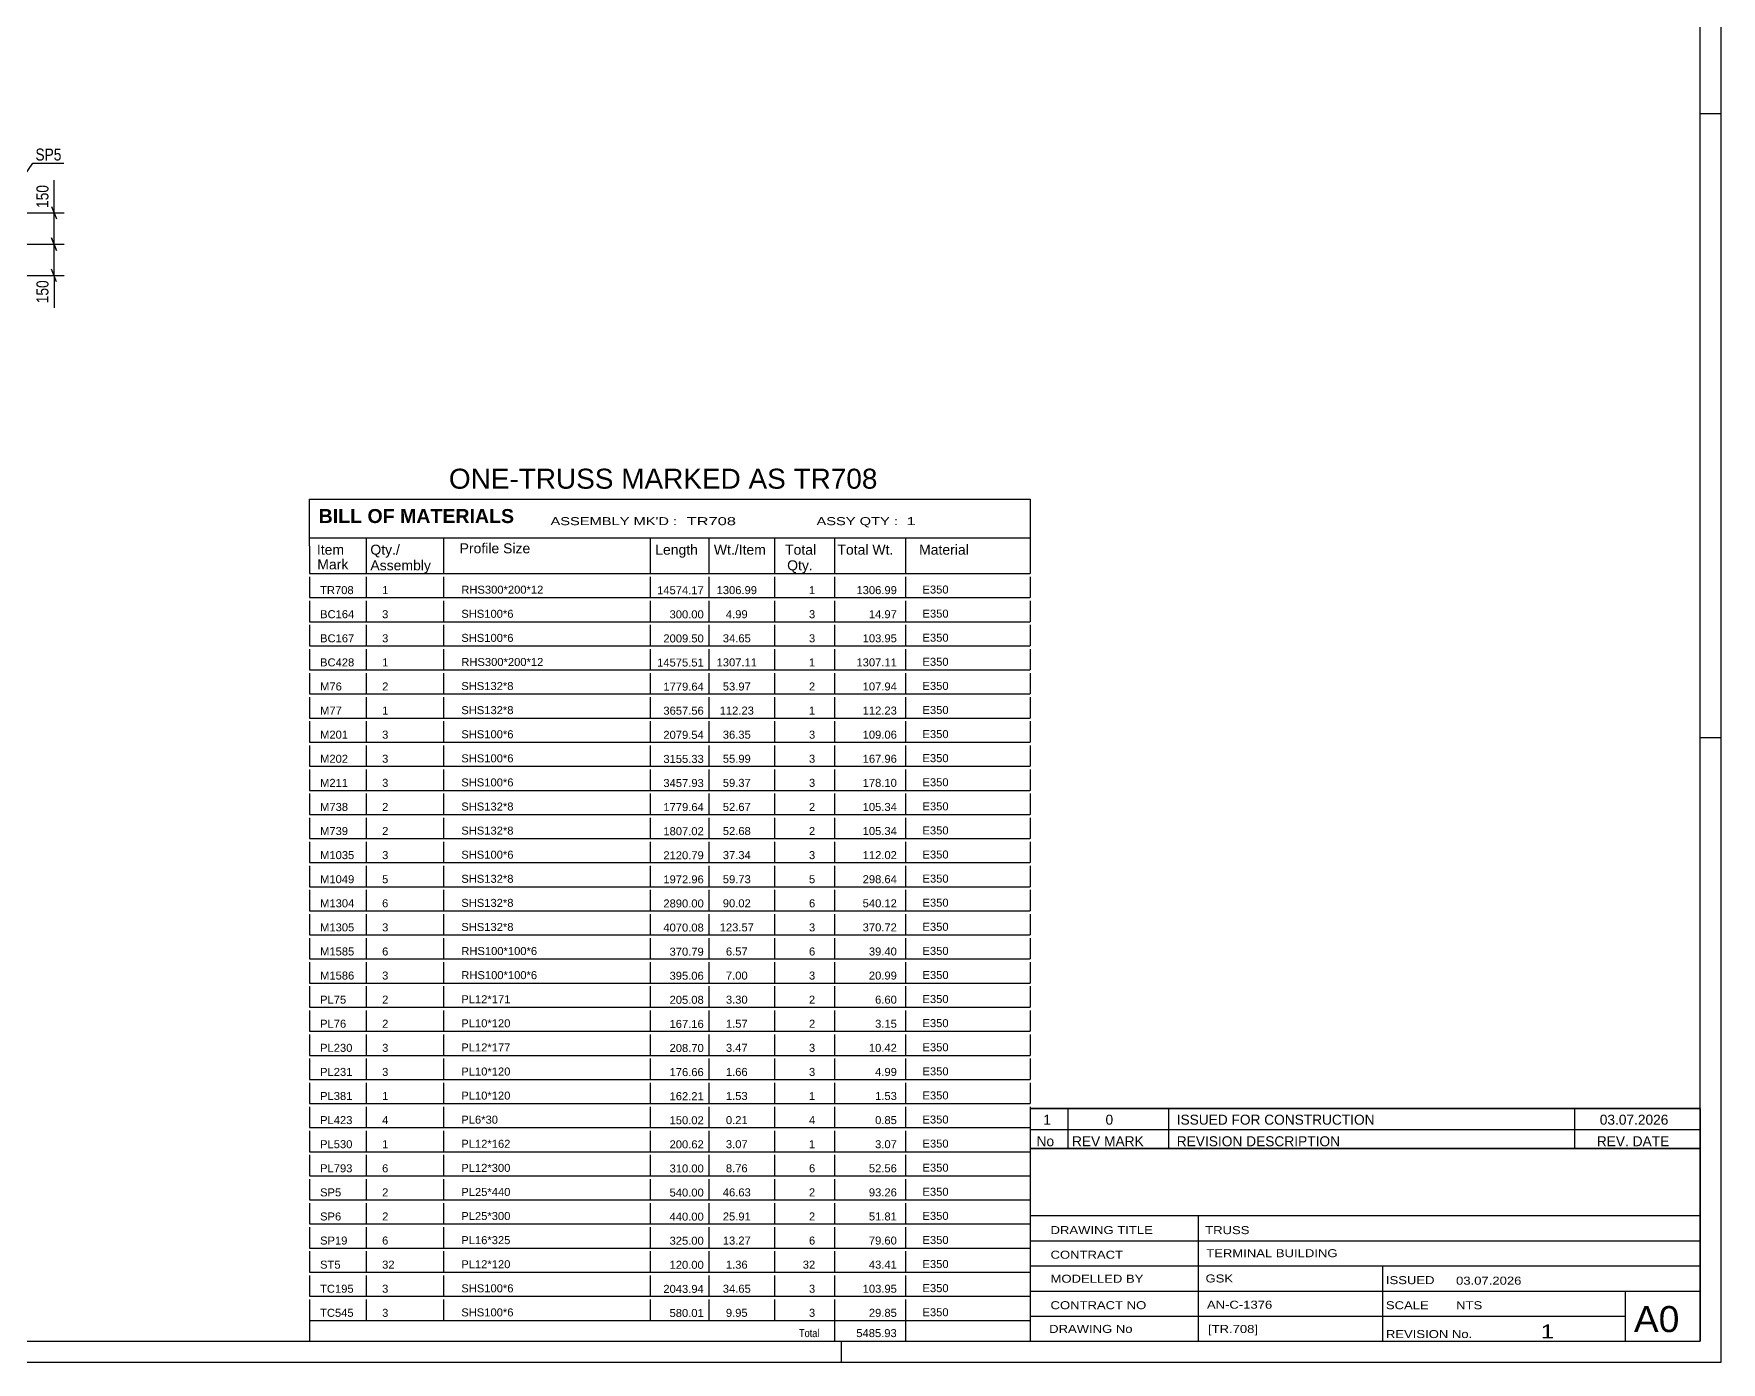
# Model space of a CAD drawing. Header units: millimetres. Extents: x -118 to 1071, y -539 to 302.
# Drawn here: x 668.1 to 1070.9, y -539.5 to -222.4 of the extents above; entities that cross this region are included whole.
import ezdxf

# ---------------------------------------------------------------- set-up
doc = ezdxf.new("R2010")
doc.units = ezdxf.units.MM
doc.styles.add('Arial', font='ARIAL.TTF', dxfattribs={"height": 0.2})
doc.styles.add('Arial Bold', font='ARIALBD.TTF', dxfattribs={"height": 0.2})
doc.styles.add('Arial Narrow', font='ARIALN.TTF', dxfattribs={"height": 0.2})

# ---------------------------------------------------------------- blocks, each defined once
blk = doc.blocks.new('Unknown-761550375-39565')
at = {"color": 7, "linetype": 'Continuous'}
for p, q in [((905.91, -488.41), (905.91, -534.46)), ((905.91, -488.41), (1065.91, -488.41)), ((1065.91, -488.41), (1065.91, -534.46)), ((905.91, -504.46), (1065.91, -504.46)), ((946.05, -504.46), (946.05, -534.46)), ((905.91, -510.46), (1065.91, -510.46)), ((905.91, -516.46), (1065.91, -516.46)), ((990.05, -516.46), (990.05, -534.46)), ((905.91, -522.46), (1065.91, -522.46)), ((1048.05, -534.46), (1048.05, -522.46)), ((905.91, -528.46), (1047.91, -528.46)), ((905.91, -534.46), (1065.91, -534.46))]:
    blk.add_line(p, q, dxfattribs=at)
at = {"color": 7, "style": 'Arial Narrow'}
for s, height, width, p in [('DRAWING TITLE', 1.9089, 1.425378, (910.79, -508.86)), ('TRUSS ', 1.909, 1.425378, (947.71, -508.88)), ('CONTRACT', 1.909, 1.425378, (910.79, -514.75)), ('TERMINAL BUILDING', 1.9089, 1.425378, (947.96, -514.39)), ('MODELLED BY', 1.9089, 1.425378, (910.79, -520.48)), ('GSK', 1.909, 1.425378, (947.79, -520.42)), ('ISSUED', 1.909, 1.425378, (990.85, -520.82)), ('03.07.2026', 1.909, 1.425378, (1007.6, -520.94)), ('CONTRACT NO', 1.9089, 1.425378, (910.79, -526.8)), ('AN-C-1376', 1.909, 1.425378, (948.13, -526.68)), ('SCALE', 1.909, 1.425378, (990.85, -526.81)), ('A0', 6.204, 1.25, (1050.05, -532.26)), ('DRAWING No', 1.909, 1.425378, (910.46, -532.46)), ('[TR.708]', 1.909, 1.425378, (948.37, -532.47)), ('REVISION No.', 1.9089, 1.425378, (990.85, -533.69)), ('1', 3.34, 1.5, (1027.82, -533.78))]:
    blk.add_text(s, height=height, dxfattribs=dict(at, width=width)).set_placement(p)
at = {"color": 7, "linetype": 'Continuous', "style": 'Arial Narrow', "width": 1.425378}
blk.add_text('NTS', height=1.909, dxfattribs=at).set_placement((1007.61, -526.81))
blk = doc.blocks.new('Unknown-761550375-1135')
at = {"color": 5, "linetype": 'Continuous'}
for p, q in [((1070.91, -539.46), (1070.91, 301.54)), ((1065.91, -534.46), (1065.91, 296.54)), ((1070.91, -241.46), (1065.91, -241.46)), ((1070.91, -390.46), (1065.91, -390.46)), ((-113.09, -534.46), (1065.91, -534.46)), ((860.91, -539.46), (860.91, -534.46)), ((-118.09, -539.46), (1070.91, -539.46))]:
    blk.add_line(p, q, dxfattribs=at)
blk = doc.blocks.new('Unknown-761550375-39564')
at = {"color": 7, "linetype": 'Continuous'}
for p, q in [((905.91, -478.91), (1065.91, -478.91)), ((1065.91, -478.91), (905.91, -478.91)), ((905.91, -478.91), (905.91, -483.91)), ((914.91, -478.91), (914.91, -483.91)), ((938.91, -478.91), (938.91, -483.91)), ((1035.91, -478.91), (1035.91, -483.91)), ((1065.91, -478.91), (1065.91, -483.91)), ((905.91, -483.91), (1065.91, -483.91)), ((905.91, -483.91), (905.91, -488.41)), ((905.91, -483.91), (1065.91, -483.91)), ((914.91, -483.91), (914.91, -488.41)), ((938.91, -483.91), (938.91, -488.41)), ((1035.91, -483.91), (1035.91, -488.41)), ((1065.91, -483.91), (1065.91, -488.41)), ((1065.91, -488.41), (905.91, -488.41))]:
    blk.add_line(p, q, dxfattribs=at)
at = {"color": 7, "linetype": 'Continuous', "style": 'Arial Narrow'}
for s, height, width, p in [('1', 2.39, 1.196471, (909.06, -482.76)), ('0', 2.39, 1.196471, (923.91, -482.76)), ('ISSUED FOR CONSTRUCTION', 2.3861, 1.196471, (940.91, -482.76)), ('03.07.2026', 2.386, 1.196471, (1041.91, -482.76)), ('No', 2.386, 1.2, (907.45, -487.91)), ('REV MARK', 2.386, 1.2, (915.91, -487.91)), ('REVISION DESCRIPTION', 2.3861, 1.2, (940.91, -487.91)), ('REV. DATE', 2.386, 1.2, (1041.19, -487.91))]:
    blk.add_text(s, height=height, dxfattribs=dict(at, width=width)).set_placement(p)
blk = doc.blocks.new('Unknown-761550375-39566')
at = {"color": 7, "linetype": 'Continuous'}
for p, q in [((733.91, -333.46), (905.9, -333.46)), ((733.91, -344.71), (733.91, -333.46)), ((905.91, -333.46), (905.91, -344.71)), ((733.91, -342.71), (905.91, -342.71)), ((733.91, -344.71), (733.91, -349.71)), ((747.41, -342.71), (747.41, -351.21)), ((765.91, -342.71), (765.91, -351.21)), ((815.18, -342.71), (815.18, -351.21)), ((829.18, -342.71), (829.18, -351.21)), ((844.91, -342.71), (844.91, -351.21)), ((859.18, -342.71), (859.18, -351.21)), ((876.18, -342.71), (876.18, -351.21)), ((905.91, -344.71), (905.91, -351.21)), ((733.91, -349.71), (733.91, -351.21)), ((733.91, -351.21), (905.91, -351.21)), ((733.91, -351.98), (733.91, -356.96)), ((747.41, -351.98), (747.41, -356.96)), ((765.91, -351.98), (765.91, -356.96)), ((815.18, -351.98), (815.18, -356.96)), ((829.18, -351.98), (829.18, -356.96)), ((844.91, -351.98), (844.91, -356.96)), ((859.18, -351.98), (859.18, -356.96)), ((876.18, -351.98), (876.18, -356.96)), ((905.91, -351.98), (905.91, -356.96)), ((733.91, -356.96), (905.91, -356.96)), ((733.91, -357.73), (733.91, -362.71)), ((747.41, -357.73), (747.41, -362.71)), ((765.91, -357.73), (765.91, -362.71)), ((815.18, -357.73), (815.18, -362.71)), ((829.18, -357.73), (829.18, -362.71)), ((844.91, -357.73), (844.91, -362.71)), ((859.18, -357.73), (859.18, -362.71)), ((876.18, -357.73), (876.18, -362.71)), ((905.91, -357.73), (905.91, -362.71)), ((733.91, -362.71), (905.91, -362.71)), ((733.91, -363.48), (733.91, -368.46)), ((747.41, -363.48), (747.41, -368.46)), ((765.91, -363.48), (765.91, -368.46)), ((815.18, -363.48), (815.18, -368.46)), ((829.18, -363.48), (829.18, -368.46)), ((844.91, -363.48), (844.91, -368.46)), ((859.18, -363.48), (859.18, -368.46)), ((876.18, -363.48), (876.18, -368.46)), ((905.91, -363.48), (905.91, -368.46)), ((733.91, -368.46), (905.91, -368.46)), ((733.91, -369.23), (733.91, -374.21)), ((747.41, -369.23), (747.41, -374.21)), ((765.91, -369.23), (765.91, -374.21)), ((815.18, -369.23), (815.18, -374.21)), ((829.18, -369.23), (829.18, -374.21)), ((844.91, -369.23), (844.91, -374.21)), ((859.18, -369.23), (859.18, -374.21)), ((876.18, -369.23), (876.18, -374.21)), ((905.91, -369.23), (905.91, -374.21)), ((733.91, -374.21), (905.91, -374.21)), ((733.91, -374.98), (733.91, -379.96)), ((747.41, -374.98), (747.41, -379.96)), ((765.91, -374.98), (765.91, -379.96)), ((815.18, -374.98), (815.18, -379.96)), ((829.18, -374.98), (829.18, -379.96)), ((844.91, -374.98), (844.91, -379.96)), ((859.18, -374.98), (859.18, -379.96)), ((876.18, -374.98), (876.18, -379.96)), ((905.91, -374.98), (905.91, -379.96)), ((733.91, -379.96), (905.91, -379.96)), ((733.91, -380.73), (733.91, -385.71)), ((747.41, -380.73), (747.41, -385.71)), ((765.91, -380.73), (765.91, -385.71)), ((815.18, -380.73), (815.18, -385.71)), ((829.18, -380.73), (829.18, -385.71)), ((844.91, -380.73), (844.91, -385.71)), ((859.18, -380.73), (859.18, -385.71)), ((876.18, -380.73), (876.18, -385.71)), ((905.91, -380.73), (905.91, -385.71)), ((733.91, -385.71), (905.91, -385.71)), ((733.91, -386.48), (733.91, -391.46)), ((747.41, -386.48), (747.41, -391.46)), ((765.91, -386.48), (765.91, -391.46)), ((815.18, -386.48), (815.18, -391.46)), ((829.18, -386.48), (829.18, -391.46)), ((844.91, -386.48), (844.91, -391.46)), ((859.18, -386.48), (859.18, -391.46)), ((876.18, -386.48), (876.18, -391.46)), ((905.91, -386.48), (905.91, -391.46)), ((733.91, -391.46), (905.91, -391.46)), ((733.91, -392.23), (733.91, -397.21)), ((747.41, -392.23), (747.41, -397.21)), ((765.91, -392.23), (765.91, -397.21)), ((815.18, -392.23), (815.18, -397.21)), ((829.18, -392.23), (829.18, -397.21)), ((844.91, -392.23), (844.91, -397.21)), ((859.18, -392.23), (859.18, -397.21)), ((876.18, -392.23), (876.18, -397.21)), ((905.91, -392.23), (905.91, -397.21)), ((733.91, -397.21), (905.91, -397.21)), ((733.91, -397.98), (733.91, -402.96)), ((747.41, -397.98), (747.41, -402.96)), ((765.91, -397.98), (765.91, -402.96)), ((815.18, -397.98), (815.18, -402.96)), ((829.18, -397.98), (829.18, -402.96)), ((844.91, -397.98), (844.91, -402.96)), ((859.18, -397.98), (859.18, -402.96)), ((876.18, -397.98), (876.18, -402.96)), ((905.91, -397.98), (905.91, -402.96)), ((733.91, -402.96), (905.91, -402.96)), ((733.91, -403.73), (733.91, -408.71)), ((747.41, -403.73), (747.41, -408.71)), ((765.91, -403.73), (765.91, -408.71)), ((815.18, -403.73), (815.18, -408.71)), ((829.18, -403.73), (829.18, -408.71)), ((844.91, -403.73), (844.91, -408.71)), ((859.18, -403.73), (859.18, -408.71)), ((876.18, -403.73), (876.18, -408.71)), ((905.91, -403.73), (905.91, -408.71)), ((733.91, -408.71), (905.91, -408.71)), ((733.91, -409.48), (733.91, -414.46)), ((747.41, -409.48), (747.41, -414.46)), ((765.91, -409.48), (765.91, -414.46)), ((815.18, -409.48), (815.18, -414.46)), ((829.18, -409.48), (829.18, -414.46)), ((844.91, -409.48), (844.91, -414.46)), ((859.18, -409.48), (859.18, -414.46)), ((876.18, -409.48), (876.18, -414.46)), ((905.91, -409.48), (905.91, -414.46)), ((733.91, -414.46), (905.91, -414.46)), ((733.91, -415.23), (733.91, -420.21)), ((747.41, -415.23), (747.41, -420.21)), ((765.91, -415.23), (765.91, -420.21)), ((815.18, -415.23), (815.18, -420.21)), ((829.18, -415.23), (829.18, -420.21)), ((844.91, -415.23), (844.91, -420.21)), ((859.18, -415.23), (859.18, -420.21)), ((876.18, -415.23), (876.18, -420.21)), ((905.91, -415.23), (905.91, -420.21)), ((733.91, -420.21), (905.91, -420.21)), ((733.91, -420.98), (733.91, -425.96)), ((747.41, -420.98), (747.41, -425.96)), ((765.91, -420.98), (765.91, -425.96)), ((815.18, -420.98), (815.18, -425.96)), ((829.18, -420.98), (829.18, -425.96)), ((844.91, -420.98), (844.91, -425.96)), ((859.18, -420.98), (859.18, -425.96)), ((876.18, -420.98), (876.18, -425.96)), ((905.91, -420.98), (905.91, -425.96)), ((733.91, -425.96), (905.91, -425.96)), ((733.91, -426.73), (733.91, -431.71)), ((747.41, -426.73), (747.41, -431.71)), ((765.91, -426.73), (765.91, -431.71)), ((815.18, -426.73), (815.18, -431.71)), ((829.18, -426.73), (829.18, -431.71)), ((844.91, -426.73), (844.91, -431.71)), ((859.18, -426.73), (859.18, -431.71)), ((876.18, -426.73), (876.18, -431.71)), ((905.91, -426.73), (905.91, -431.71)), ((733.91, -431.71), (905.91, -431.71)), ((733.91, -432.48), (733.91, -437.46)), ((747.41, -432.48), (747.41, -437.46)), ((765.91, -432.48), (765.91, -437.46)), ((815.18, -432.48), (815.18, -437.46)), ((829.18, -432.48), (829.18, -437.46)), ((844.91, -432.48), (844.91, -437.46)), ((859.18, -432.48), (859.18, -437.46)), ((876.18, -432.48), (876.18, -437.46)), ((905.91, -432.48), (905.91, -437.46)), ((733.91, -437.46), (905.91, -437.46)), ((733.91, -438.23), (733.91, -443.21)), ((747.41, -438.23), (747.41, -443.21)), ((765.91, -438.23), (765.91, -443.21)), ((815.18, -438.23), (815.18, -443.21)), ((829.18, -438.23), (829.18, -443.21)), ((844.91, -438.23), (844.91, -443.21)), ((859.18, -438.23), (859.18, -443.21)), ((876.18, -438.23), (876.18, -443.21)), ((905.91, -438.23), (905.91, -443.21)), ((733.91, -443.21), (905.91, -443.21)), ((733.91, -443.98), (733.91, -448.96)), ((747.41, -443.98), (747.41, -448.96)), ((765.91, -443.98), (765.91, -448.96)), ((815.18, -443.98), (815.18, -448.96)), ((829.18, -443.98), (829.18, -448.96)), ((844.91, -443.98), (844.91, -448.96)), ((859.18, -443.98), (859.18, -448.96)), ((876.18, -443.98), (876.18, -448.96)), ((905.91, -443.98), (905.91, -448.96)), ((733.91, -448.96), (905.91, -448.96)), ((733.91, -449.73), (733.91, -454.71)), ((747.41, -449.73), (747.41, -454.71)), ((765.91, -449.73), (765.91, -454.71)), ((815.18, -449.73), (815.18, -454.71)), ((829.18, -449.73), (829.18, -454.71)), ((844.91, -449.73), (844.91, -454.71)), ((859.18, -449.73), (859.18, -454.71)), ((876.18, -449.73), (876.18, -454.71)), ((905.91, -449.73), (905.91, -454.71)), ((733.91, -454.71), (905.91, -454.71)), ((733.91, -455.48), (733.91, -460.46)), ((747.41, -455.48), (747.41, -460.46)), ((765.91, -455.48), (765.91, -460.46)), ((815.18, -455.48), (815.18, -460.46)), ((829.18, -455.48), (829.18, -460.46)), ((844.91, -455.48), (844.91, -460.46)), ((859.18, -455.48), (859.18, -460.46)), ((876.18, -455.48), (876.18, -460.46)), ((905.91, -455.48), (905.91, -460.46)), ((733.91, -460.46), (905.91, -460.46)), ((733.91, -461.23), (733.91, -466.21)), ((747.41, -461.23), (747.41, -466.21)), ((765.91, -461.23), (765.91, -466.21)), ((815.18, -461.23), (815.18, -466.21)), ((829.18, -461.23), (829.18, -466.21)), ((844.91, -461.23), (844.91, -466.21)), ((859.18, -461.23), (859.18, -466.21)), ((876.18, -461.23), (876.18, -466.21)), ((905.91, -461.23), (905.91, -466.21)), ((733.91, -466.21), (905.91, -466.21)), ((733.91, -466.98), (733.91, -471.96)), ((747.41, -466.98), (747.41, -471.96)), ((765.91, -466.98), (765.91, -471.96)), ((815.18, -466.98), (815.18, -471.96)), ((829.18, -466.98), (829.18, -471.96)), ((844.91, -466.98), (844.91, -471.96)), ((859.18, -466.98), (859.18, -471.96)), ((876.18, -466.98), (876.18, -471.96)), ((905.91, -466.98), (905.91, -471.96)), ((733.91, -471.96), (905.91, -471.96)), ((733.91, -472.73), (733.91, -477.71)), ((747.41, -472.73), (747.41, -477.71)), ((765.91, -472.73), (765.91, -477.71)), ((815.18, -472.73), (815.18, -477.71)), ((829.18, -472.73), (829.18, -477.71)), ((844.91, -472.73), (844.91, -477.71)), ((859.18, -472.73), (859.18, -477.71)), ((876.18, -472.73), (876.18, -477.71)), ((905.91, -472.73), (905.91, -477.71)), ((733.91, -477.71), (905.91, -477.71)), ((733.91, -478.48), (733.91, -483.46)), ((747.41, -478.48), (747.41, -483.46)), ((765.91, -478.48), (765.91, -483.46)), ((815.18, -478.48), (815.18, -483.46)), ((829.18, -478.48), (829.18, -483.46)), ((844.91, -478.48), (844.91, -483.46)), ((859.18, -478.48), (859.18, -483.46)), ((876.18, -478.48), (876.18, -483.46)), ((905.91, -478.48), (905.91, -483.46)), ((733.91, -483.46), (905.91, -483.46)), ((733.91, -484.23), (733.91, -489.21)), ((747.41, -484.23), (747.41, -489.21)), ((765.91, -484.23), (765.91, -489.21)), ((815.18, -484.23), (815.18, -489.21)), ((829.18, -484.23), (829.18, -489.21)), ((844.91, -484.23), (844.91, -489.21)), ((859.18, -484.23), (859.18, -489.21)), ((876.18, -484.23), (876.18, -489.21)), ((905.91, -484.23), (905.91, -489.21)), ((733.91, -489.21), (905.91, -489.21)), ((733.91, -489.98), (733.91, -494.96)), ((747.41, -489.98), (747.41, -494.96)), ((765.91, -489.98), (765.91, -494.96)), ((815.18, -489.98), (815.18, -494.96)), ((829.18, -489.98), (829.18, -494.96)), ((844.91, -489.98), (844.91, -494.96)), ((859.18, -489.98), (859.18, -494.96)), ((876.18, -489.98), (876.18, -494.96)), ((905.91, -489.98), (905.91, -494.96)), ((733.91, -494.96), (905.91, -494.96)), ((733.91, -495.73), (733.91, -500.71)), ((747.41, -495.73), (747.41, -500.71)), ((765.91, -495.73), (765.91, -500.71)), ((815.18, -495.73), (815.18, -500.71)), ((829.18, -495.73), (829.18, -500.71)), ((844.91, -495.73), (844.91, -500.71)), ((859.18, -495.73), (859.18, -500.71)), ((876.18, -495.73), (876.18, -500.71)), ((905.91, -495.73), (905.91, -500.71)), ((733.91, -500.71), (905.91, -500.71)), ((733.91, -501.48), (733.91, -506.46)), ((747.41, -501.48), (747.41, -506.46)), ((765.91, -501.48), (765.91, -506.46)), ((815.18, -501.48), (815.18, -506.46)), ((829.18, -501.48), (829.18, -506.46)), ((844.91, -501.48), (844.91, -506.46)), ((859.18, -501.48), (859.18, -506.46)), ((876.18, -501.48), (876.18, -506.46)), ((905.91, -501.48), (905.91, -506.46)), ((733.91, -506.46), (905.91, -506.46)), ((733.91, -507.23), (733.91, -512.21)), ((747.41, -507.23), (747.41, -512.21)), ((765.91, -507.23), (765.91, -512.21)), ((815.18, -507.23), (815.18, -512.21)), ((829.18, -507.23), (829.18, -512.21)), ((844.91, -507.23), (844.91, -512.21)), ((859.18, -507.23), (859.18, -512.21)), ((876.18, -507.23), (876.18, -512.21)), ((905.91, -507.23), (905.91, -512.21)), ((733.91, -512.21), (905.91, -512.21)), ((733.91, -512.98), (733.91, -517.96)), ((747.41, -512.98), (747.41, -517.96)), ((765.91, -512.98), (765.91, -517.96)), ((815.18, -512.98), (815.18, -517.96)), ((829.18, -512.98), (829.18, -517.96)), ((844.91, -512.98), (844.91, -517.96)), ((859.18, -512.98), (859.18, -517.96)), ((876.18, -512.98), (876.18, -517.96)), ((905.91, -512.98), (905.91, -517.96)), ((733.91, -517.96), (905.91, -517.96)), ((733.91, -518.73), (733.91, -523.71)), ((747.41, -518.73), (747.41, -523.71)), ((765.91, -518.73), (765.91, -523.71)), ((815.18, -518.73), (815.18, -523.71)), ((829.18, -518.73), (829.18, -523.71)), ((844.91, -518.73), (844.91, -523.71)), ((859.18, -518.73), (859.18, -523.71)), ((876.18, -518.73), (876.18, -523.71)), ((905.91, -518.73), (905.91, -523.71)), ((733.91, -523.71), (905.91, -523.71)), ((733.91, -524.48), (733.91, -529.46)), ((747.41, -524.48), (747.41, -529.46)), ((765.91, -524.48), (765.91, -529.46)), ((815.18, -524.48), (815.18, -529.46)), ((829.18, -524.48), (829.18, -529.46)), ((844.91, -524.48), (844.91, -529.46)), ((859.18, -524.48), (859.18, -529.46)), ((876.18, -524.48), (876.18, -529.46)), ((905.91, -524.48), (905.91, -529.46)), ((733.91, -529.46), (905.91, -529.46)), ((733.91, -529.46), (905.91, -529.46)), ((733.91, -529.46), (733.91, -534.46)), ((859.18, -529.46), (859.18, -534.46)), ((876.18, -529.46), (876.18, -534.46)), ((905.91, -529.46), (905.91, -534.46)), ((733.91, -534.46), (905.91, -534.46))]:
    blk.add_line(p, q, dxfattribs=at)
at = {"color": 7}
for s, height, style, p in [('BILL OF MATERIALS', 3.3405, 'Arial Bold', (736.06, -339.15)), ('Profile Size', 2.3877, 'Arial', (769.72, -346.38)), ('Mark', 2.388, 'Arial', (735.74, -350.21))]:
    blk.add_text(s, height=height, dxfattribs=dict(at, style=style)).set_placement(p)
at = {"color": 7, "linetype": 'Continuous', "style": 'Arial Narrow'}
for s, height, width, p in [("ASSEMBLY MK'D :", 1.9089, 1.6, (791.41, -339.66)), ('TR708', 1.909, 1.794707, (823.91, -339.66)), ('ASSY QTY :', 1.909, 1.6, (854.91, -339.66)), ('1', 1.91, 1.794707, (876.41, -339.66))]:
    blk.add_text(s, height=height, dxfattribs=dict(at, width=width)).set_placement(p)
at = {"color": 7, "linetype": 'Continuous'}
for s, height, style, p in [('Item', 2.388, 'Arial', (735.65, -346.71)), ('Qty./', 2.388, 'Arial', (748.41, -346.71)), ('Length', 2.388, 'Arial', (816.41, -346.71)), ('Wt./Item', 2.388, 'Arial', (830.41, -346.71)), ('Total', 2.388, 'Arial', (847.41, -346.71)), ('Total Wt.', 2.388, 'Arial', (859.91, -346.71)), ('Material', 2.388, 'Arial', (879.41, -346.71)), ('Assembly', 2.388, 'Arial', (748.41, -350.44)), ('Qty.', 2.388, 'Arial', (847.91, -350.44)), ('TR708', 1.91, 'Arial', (736.41, -356.12)), ('1', 1.91, 'Arial', (751.22, -356.12)), ('RHS300*200*12', 1.9102, 'Arial', (770.12, -356.02)), ('14574.17', 1.91, 'Arial', (816.87, -356.15)), ('1306.99', 1.91, 'Arial', (831.07, -356.12)), ('1', 1.91, 'Arial', (853.12, -356.12)), ('1306.99', 1.91, 'Arial', (864.46, -356.12)), ('E350', 1.91, 'Arial', (880.22, -355.98)), ('BC164', 1.91, 'Arial', (736.41, -361.87)), ('3', 1.91, 'Arial', (751.22, -361.87)), ('SHS100*6', 1.91, 'Arial', (770.12, -361.77)), ('300.00', 1.91, 'Arial', (819.84, -361.9)), ('4.99', 1.91, 'Arial', (833.29, -361.87)), ('3', 1.91, 'Arial', (853.12, -361.87)), ('14.97', 1.91, 'Arial', (867.42, -361.87)), ('E350', 1.91, 'Arial', (880.22, -361.73)), ('BC167', 1.91, 'Arial', (736.41, -367.62)), ('3', 1.91, 'Arial', (751.22, -367.62)), ('SHS100*6', 1.91, 'Arial', (770.12, -367.52)), ('2009.50', 1.91, 'Arial', (818.36, -367.65)), ('34.65', 1.91, 'Arial', (832.55, -367.62)), ('3', 1.91, 'Arial', (853.12, -367.62)), ('103.95', 1.91, 'Arial', (865.94, -367.62)), ('E350', 1.91, 'Arial', (880.22, -367.48)), ('BC428', 1.91, 'Arial', (736.41, -373.37)), ('1', 1.91, 'Arial', (751.22, -373.37)), ('RHS300*200*12', 1.9102, 'Arial', (770.12, -373.27)), ('14575.51', 1.91, 'Arial', (816.87, -373.4)), ('1307.11', 1.91, 'Arial', (831.07, -373.37)), ('1', 1.91, 'Arial', (853.12, -373.37)), ('1307.11', 1.91, 'Arial', (864.46, -373.37)), ('E350', 1.91, 'Arial', (880.22, -373.23)), ('M76', 1.91, 'Arial', (736.41, -379.12)), ('2', 1.91, 'Arial', (751.22, -379.12)), ('SHS132*8', 1.91, 'Arial', (770.12, -379.02)), ('1779.64', 1.91, 'Arial', (818.36, -379.15)), ('53.97', 1.91, 'Arial', (832.55, -379.12)), ('2', 1.91, 'Arial', (853.12, -379.12)), ('107.94', 1.91, 'Arial', (865.94, -379.12)), ('E350', 1.91, 'Arial', (880.22, -378.98)), ('M77', 1.91, 'Arial', (736.41, -384.87)), ('1', 1.91, 'Arial', (751.22, -384.87)), ('SHS132*8', 1.91, 'Arial', (770.12, -384.77)), ('3657.56', 1.91, 'Arial', (818.36, -384.9)), ('112.23', 1.91, 'Arial', (831.81, -384.87)), ('1', 1.91, 'Arial', (853.12, -384.87)), ('112.23', 1.91, 'Arial', (865.94, -384.87)), ('E350', 1.91, 'Arial', (880.22, -384.73)), ('M201', 1.91, 'Arial', (736.41, -390.62)), ('3', 1.91, 'Arial', (751.22, -390.62)), ('SHS100*6', 1.91, 'Arial', (770.12, -390.52)), ('2079.54', 1.91, 'Arial', (818.36, -390.66)), ('36.35', 1.91, 'Arial', (832.55, -390.62)), ('3', 1.91, 'Arial', (853.12, -390.62)), ('109.06', 1.91, 'Arial', (865.94, -390.62)), ('E350', 1.91, 'Arial', (880.22, -390.48)), ('M202', 1.91, 'Arial', (736.41, -396.37)), ('3', 1.91, 'Arial', (751.22, -396.37)), ('SHS100*6', 1.91, 'Arial', (770.12, -396.27)), ('3155.33', 1.91, 'Arial', (818.36, -396.41)), ('55.99', 1.91, 'Arial', (832.55, -396.37)), ('3', 1.91, 'Arial', (853.12, -396.37)), ('167.96', 1.91, 'Arial', (865.94, -396.37)), ('E350', 1.91, 'Arial', (880.22, -396.23)), ('M211', 1.91, 'Arial', (736.41, -402.12)), ('3', 1.91, 'Arial', (751.22, -402.12)), ('SHS100*6', 1.91, 'Arial', (770.12, -402.02)), ('3457.93', 1.91, 'Arial', (818.36, -402.16)), ('59.37', 1.91, 'Arial', (832.55, -402.12)), ('3', 1.91, 'Arial', (853.12, -402.12)), ('178.10', 1.91, 'Arial', (865.94, -402.12)), ('E350', 1.91, 'Arial', (880.22, -401.98)), ('M738', 1.91, 'Arial', (736.41, -407.87)), ('2', 1.91, 'Arial', (751.22, -407.87)), ('SHS132*8', 1.91, 'Arial', (770.12, -407.77)), ('1779.64', 1.91, 'Arial', (818.36, -407.91)), ('52.67', 1.91, 'Arial', (832.55, -407.87)), ('2', 1.91, 'Arial', (853.12, -407.87)), ('105.34', 1.91, 'Arial', (865.94, -407.87)), ('E350', 1.91, 'Arial', (880.22, -407.73)), ('M739', 1.91, 'Arial', (736.41, -413.62)), ('2', 1.91, 'Arial', (751.22, -413.62)), ('SHS132*8', 1.91, 'Arial', (770.12, -413.52)), ('1807.02', 1.91, 'Arial', (818.36, -413.66)), ('52.68', 1.91, 'Arial', (832.55, -413.62)), ('2', 1.91, 'Arial', (853.12, -413.62)), ('105.34', 1.91, 'Arial', (865.94, -413.62)), ('E350', 1.91, 'Arial', (880.22, -413.48)), ('M1035', 1.91, 'Arial', (736.41, -419.37)), ('3', 1.91, 'Arial', (751.22, -419.37)), ('SHS100*6', 1.91, 'Arial', (770.12, -419.27)), ('2120.79', 1.91, 'Arial', (818.36, -419.41)), ('37.34', 1.91, 'Arial', (832.55, -419.37)), ('3', 1.91, 'Arial', (853.12, -419.37)), ('112.02', 1.91, 'Arial', (865.94, -419.37)), ('E350', 1.91, 'Arial', (880.22, -419.23)), ('M1049', 1.91, 'Arial', (736.41, -425.12)), ('5', 1.91, 'Arial', (751.22, -425.12)), ('SHS132*8', 1.91, 'Arial', (770.12, -425.02)), ('1972.96', 1.91, 'Arial', (818.36, -425.16)), ('59.73', 1.91, 'Arial', (832.55, -425.12)), ('5', 1.91, 'Arial', (853.12, -425.12)), ('298.64', 1.91, 'Arial', (865.94, -425.12)), ('E350', 1.91, 'Arial', (880.22, -424.98)), ('M1304', 1.91, 'Arial', (736.41, -430.87)), ('6', 1.91, 'Arial', (751.22, -430.87)), ('SHS132*8', 1.91, 'Arial', (770.12, -430.77)), ('2890.00', 1.91, 'Arial', (818.36, -430.91)), ('90.02', 1.91, 'Arial', (832.55, -430.87)), ('6', 1.91, 'Arial', (853.12, -430.87)), ('540.12', 1.91, 'Arial', (865.94, -430.87)), ('E350', 1.91, 'Arial', (880.22, -430.73)), ('M1305', 1.91, 'Arial', (736.41, -436.62)), ('3', 1.91, 'Arial', (751.22, -436.62)), ('SHS132*8', 1.91, 'Arial', (770.12, -436.52)), ('4070.08', 1.91, 'Arial', (818.36, -436.66)), ('123.57', 1.91, 'Arial', (831.81, -436.62)), ('3', 1.91, 'Arial', (853.12, -436.62)), ('370.72', 1.91, 'Arial', (865.94, -436.62)), ('E350', 1.91, 'Arial', (880.22, -436.48)), ('M1585', 1.91, 'Arial', (736.41, -442.37)), ('6', 1.91, 'Arial', (751.22, -442.37)), ('RHS100*100*6', 1.9102, 'Arial', (770.12, -442.27)), ('370.79', 1.91, 'Arial', (819.84, -442.41)), ('6.57', 1.91, 'Arial', (833.29, -442.37)), ('6', 1.91, 'Arial', (853.12, -442.37)), ('39.40', 1.91, 'Arial', (867.42, -442.37)), ('E350', 1.91, 'Arial', (880.22, -442.23)), ('M1586', 1.91, 'Arial', (736.41, -448.12)), ('3', 1.91, 'Arial', (751.22, -448.12)), ('RHS100*100*6', 1.9102, 'Arial', (770.12, -448.02)), ('395.06', 1.91, 'Arial', (819.84, -448.16)), ('7.00', 1.91, 'Arial', (833.29, -448.12)), ('3', 1.91, 'Arial', (853.12, -448.12)), ('20.99', 1.91, 'Arial', (867.42, -448.12)), ('E350', 1.91, 'Arial', (880.22, -447.98)), ('PL75', 1.91, 'Arial', (736.41, -453.87)), ('2', 1.91, 'Arial', (751.22, -453.87)), ('PL12*171', 1.91, 'Arial', (770.12, -453.77)), ('205.08', 1.91, 'Arial', (819.84, -453.91)), ('3.30', 1.91, 'Arial', (833.29, -453.87)), ('2', 1.91, 'Arial', (853.12, -453.87)), ('6.60', 1.91, 'Arial', (868.91, -453.87)), ('E350', 1.91, 'Arial', (880.22, -453.73)), ('PL76', 1.91, 'Arial', (736.41, -459.62)), ('2', 1.91, 'Arial', (751.22, -459.62)), ('PL10*120', 1.91, 'Arial', (770.12, -459.52)), ('167.16', 1.91, 'Arial', (819.84, -459.66)), ('1.57', 1.91, 'Arial', (833.29, -459.62)), ('2', 1.91, 'Arial', (853.12, -459.62)), ('3.15', 1.91, 'Arial', (868.91, -459.62)), ('E350', 1.91, 'Arial', (880.22, -459.48)), ('PL230', 1.91, 'Arial', (736.41, -465.37)), ('3', 1.91, 'Arial', (751.22, -465.37)), ('PL12*177', 1.91, 'Arial', (770.12, -465.27)), ('208.70', 1.91, 'Arial', (819.84, -465.41)), ('3.47', 1.91, 'Arial', (833.29, -465.37)), ('3', 1.91, 'Arial', (853.12, -465.37)), ('10.42', 1.91, 'Arial', (867.42, -465.37)), ('E350', 1.91, 'Arial', (880.22, -465.23)), ('PL231', 1.91, 'Arial', (736.41, -471.12)), ('3', 1.91, 'Arial', (751.22, -471.12)), ('PL10*120', 1.91, 'Arial', (770.12, -471.02)), ('176.66', 1.91, 'Arial', (819.84, -471.16)), ('1.66', 1.91, 'Arial', (833.29, -471.12)), ('3', 1.91, 'Arial', (853.12, -471.12)), ('4.99', 1.91, 'Arial', (868.91, -471.12)), ('E350', 1.91, 'Arial', (880.22, -470.98)), ('PL381', 1.91, 'Arial', (736.41, -476.87)), ('1', 1.91, 'Arial', (751.22, -476.87)), ('PL10*120', 1.91, 'Arial', (770.12, -476.77)), ('162.21', 1.91, 'Arial', (819.84, -476.91)), ('1.53', 1.91, 'Arial', (833.29, -476.87)), ('1', 1.91, 'Arial', (853.12, -476.87)), ('1.53', 1.91, 'Arial', (868.91, -476.87)), ('E350', 1.91, 'Arial', (880.22, -476.73)), ('PL423', 1.91, 'Arial', (736.41, -482.62)), ('4', 1.91, 'Arial', (751.22, -482.62)), ('PL6*30', 1.91, 'Arial', (770.12, -482.52)), ('150.02', 1.91, 'Arial', (819.84, -482.66)), ('0.21', 1.91, 'Arial', (833.29, -482.62)), ('4', 1.91, 'Arial', (853.12, -482.62)), ('0.85', 1.91, 'Arial', (868.91, -482.62)), ('E350', 1.91, 'Arial', (880.22, -482.48)), ('PL530', 1.91, 'Arial', (736.41, -488.37)), ('1', 1.91, 'Arial', (751.22, -488.37)), ('PL12*162', 1.91, 'Arial', (770.12, -488.27)), ('200.62', 1.91, 'Arial', (819.84, -488.41)), ('3.07', 1.91, 'Arial', (833.29, -488.37)), ('1', 1.91, 'Arial', (853.12, -488.37)), ('3.07', 1.91, 'Arial', (868.91, -488.37)), ('E350', 1.91, 'Arial', (880.22, -488.23)), ('PL793', 1.91, 'Arial', (736.41, -494.12)), ('6', 1.91, 'Arial', (751.22, -494.12)), ('PL12*300', 1.91, 'Arial', (770.12, -494.02)), ('310.00', 1.91, 'Arial', (819.84, -494.16)), ('8.76', 1.91, 'Arial', (833.29, -494.12)), ('6', 1.91, 'Arial', (853.12, -494.12)), ('52.56', 1.91, 'Arial', (867.42, -494.12)), ('E350', 1.91, 'Arial', (880.22, -493.98)), ('SP5', 1.91, 'Arial', (736.41, -499.87)), ('2', 1.91, 'Arial', (751.22, -499.87)), ('PL25*440', 1.91, 'Arial', (770.12, -499.77)), ('540.00', 1.91, 'Arial', (819.84, -499.91)), ('46.63', 1.91, 'Arial', (832.55, -499.87)), ('2', 1.91, 'Arial', (853.12, -499.87)), ('93.26', 1.91, 'Arial', (867.42, -499.87)), ('E350', 1.91, 'Arial', (880.22, -499.73)), ('E350', 1.91, 'Arial', (880.22, -505.48)), ('SP6', 1.91, 'Arial', (736.41, -505.62)), ('2', 1.91, 'Arial', (751.22, -505.62)), ('PL25*300', 1.91, 'Arial', (770.12, -505.52)), ('440.00', 1.91, 'Arial', (819.84, -505.66)), ('25.91', 1.91, 'Arial', (832.55, -505.62)), ('2', 1.91, 'Arial', (853.12, -505.62)), ('51.81', 1.91, 'Arial', (867.42, -505.62)), ('SP19', 1.91, 'Arial', (736.41, -511.37)), ('6', 1.91, 'Arial', (751.22, -511.37)), ('PL16*325', 1.91, 'Arial', (770.12, -511.27)), ('325.00', 1.91, 'Arial', (819.84, -511.41)), ('13.27', 1.91, 'Arial', (832.55, -511.37)), ('6', 1.91, 'Arial', (853.12, -511.37)), ('79.60', 1.91, 'Arial', (867.42, -511.37)), ('E350', 1.91, 'Arial', (880.22, -511.23)), ('ST5', 1.91, 'Arial', (736.41, -517.12)), ('32', 1.91, 'Arial', (751.22, -517.12)), ('PL12*120', 1.91, 'Arial', (770.12, -517.02)), ('120.00', 1.91, 'Arial', (819.84, -517.16)), ('1.36', 1.91, 'Arial', (833.29, -517.12)), ('32', 1.91, 'Arial', (851.64, -517.12)), ('43.41', 1.91, 'Arial', (867.42, -517.12)), ('E350', 1.91, 'Arial', (880.22, -516.98)), ('TC195', 1.91, 'Arial', (736.41, -522.87)), ('3', 1.91, 'Arial', (751.22, -522.87)), ('SHS100*6', 1.91, 'Arial', (770.12, -522.77)), ('2043.94', 1.91, 'Arial', (818.36, -522.91)), ('34.65', 1.91, 'Arial', (832.55, -522.87)), ('3', 1.91, 'Arial', (853.12, -522.87)), ('103.95', 1.91, 'Arial', (865.94, -522.87)), ('E350', 1.91, 'Arial', (880.22, -522.73)), ('TC545', 1.91, 'Arial', (736.41, -528.62)), ('3', 1.91, 'Arial', (751.22, -528.62)), ('SHS100*6', 1.91, 'Arial', (770.12, -528.52)), ('580.01', 1.91, 'Arial', (819.84, -528.66)), ('9.95', 1.91, 'Arial', (833.29, -528.62)), ('3', 1.91, 'Arial', (853.12, -528.62)), ('29.85', 1.91, 'Arial', (867.42, -528.62)), ('E350', 1.91, 'Arial', (880.22, -528.48)), ('Total', 1.909, 'Arial Narrow', (850.74, -533.46)), ('5485.93', 1.91, 'Arial', (864.42, -533.46))]:
    blk.add_text(s, height=height, dxfattribs=dict(at, style=style)).set_placement(p)
blk = doc.blocks.new('Unknown-761550375-39567')
at = {"color": 2, "linetype": 'Continuous'}
blk.add_line((759.91, -333.46), (877.41, -333.46), dxfattribs=at)
at = {"color": 7, "style": 'Arial'}
blk.add_text('ONE-TRUSS MARKED AS TR708', height=4.7754, dxfattribs=at).set_placement((767.16, -330.96))
blk = doc.blocks.new('StraightDimension-761550375-7156 - 6870')
at = {"color": 7, "linetype": 'Continuous'}
for p, q in [((663.01, -272.58), (675.31, -272.58)), ((672.31, -271.08), (673.51, -274.08)), ((672.91, -280.08), (672.91, -272.58)), ((663.01, -280.08), (675.31, -280.08)), ((673.51, -281.58), (672.31, -278.58))]:
    blk.add_line(p, q, dxfattribs=at)
at = {"color": 0}
blk.add_wipeout([(672.16, -280.6), (667.96, -280.6), (667.96, -287.29), (672.16, -287.29)], dxfattribs=at)
at = {"color": 7, "linetype": 'Continuous'}
blk.add_line((672.91, -280.08), (672.91, -287.81), dxfattribs=at)
blk.add_line((672.91, -280.08), (672.91, -287.81), dxfattribs=at)
at = {"color": 3, "style": 'Arial Narrow'}
blk.add_text('150', height=2.863, rotation=90.0002, dxfattribs=at).set_placement((671.56, -286.69))
blk = doc.blocks.new('StraightDimension-761550375-7164 - 6870')
at = {"color": 7, "linetype": 'Continuous'}
for p, q in [((663.01, -265.08), (675.31, -265.08)), ((672.31, -263.58), (673.51, -266.58)), ((672.91, -272.58), (672.91, -265.08)), ((663.01, -272.58), (675.31, -272.58)), ((673.51, -274.08), (672.31, -271.08))]:
    blk.add_line(p, q, dxfattribs=at)
at = {"color": 0}
blk.add_wipeout([(672.16, -257.87), (667.96, -257.87), (667.96, -264.55), (672.16, -264.55)], dxfattribs=at)
at = {"color": 7, "linetype": 'Continuous'}
blk.add_line((672.91, -265.08), (672.91, -257.34), dxfattribs=at)
blk.add_line((672.91, -265.08), (672.91, -257.34), dxfattribs=at)
at = {"color": 3, "style": 'Arial Narrow'}
blk.add_text('150', height=2.863, rotation=90.0002, dxfattribs=at).set_placement((671.56, -263.95))
blk = doc.blocks.new('Mark-761550375-6876 - 6870')
at = {"color": 0}
blk.add_wipeout([(674.67, -252.63), (674.67, -249.63), (668.46, -249.63), (668.46, -252.63)], dxfattribs=at)
blk.add_wipeout([(674.67, -252.63), (674.67, -249.63), (668.46, -249.63), (668.46, -252.63)], dxfattribs=at)
at = {"color": 30, "linetype": 'Continuous'}
for p, q in [((661.37, -262.68), (667.86, -253.23)), ((667.86, -253.23), (675.27, -253.23))]:
    blk.add_line(p, q, dxfattribs=at)
at = {"color": 3, "style": 'Arial Narrow'}
blk.add_text('SP5', height=2.863, dxfattribs=at).set_placement((668.46, -252.63))

msp = doc.modelspace()

# ---------------------------------------------------------------- block references
for name in ['Unknown-761550375-1135', 'Unknown-761550375-39567', 'Unknown-761550375-39566', 'Unknown-761550375-39564', 'Unknown-761550375-39565']:
    msp.add_blockref(name, (0, 0))

# ---------------------------------------------------------------- next in the draw order: block references
msp.add_blockref('StraightDimension-761550375-7156 - 6870', (0, 0))

# ---------------------------------------------------------------- next in the draw order: block references
msp.add_blockref('StraightDimension-761550375-7164 - 6870', (0, 0))

# ---------------------------------------------------------------- next in the draw order: block references
msp.add_blockref('Mark-761550375-6876 - 6870', (0, 0))

doc.saveas('drawing.dxf')
